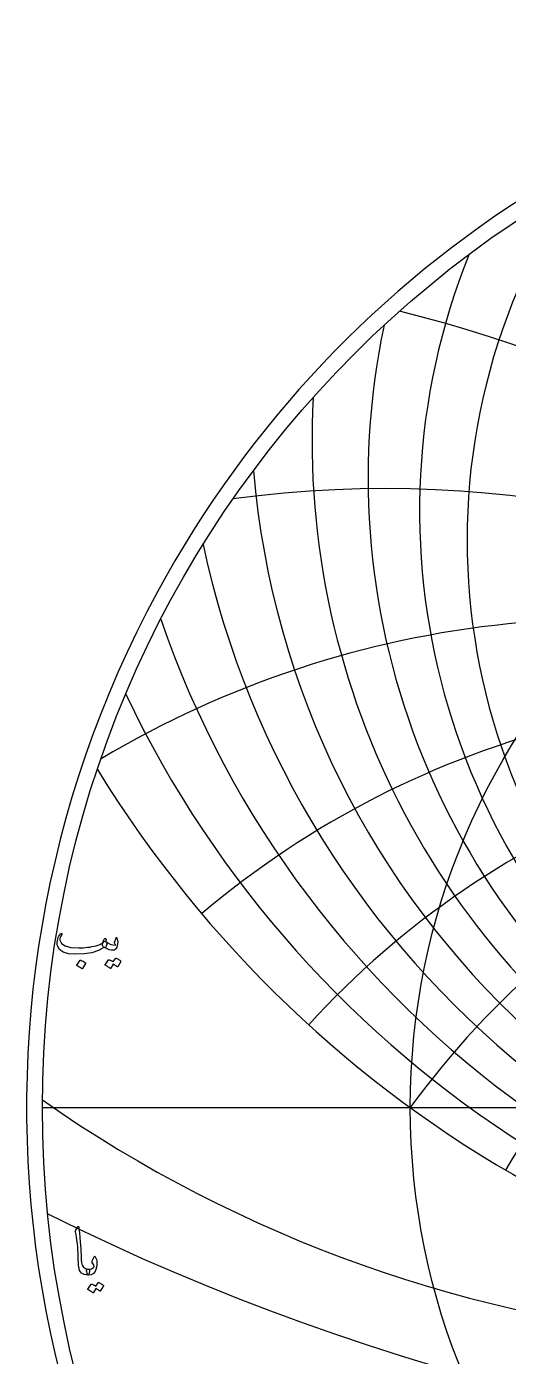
# Model space of a CAD drawing. Header units: millimetres. Extents: x -84 to 84, y -84 to 86.
# Drawn here: x -83.6 to -46.3, y -19.2 to 83.5 of the extents above; entities that cross this region are included whole.
import ezdxf

# ---------------------------------------------------------------- set-up
doc = ezdxf.new("R2010")
doc.units = ezdxf.units.MM
for name, color, linetype in [('CUT_OUTER', 1, 'Continuous'), ('ENGRAVE', 7, 'Continuous'), ('ENGRAVE_FINE', 8, 'Continuous'), ('TEXT', 5, 'Continuous')]:
    doc.layers.add(name, color=color, linetype=linetype)

msp = doc.modelspace()

# ---------------------------------------------------------------- linework, layer by layer
at = {"layer": 'CUT_OUTER'}
for centre, radius, start, end in [((-0.0002, -0.0002), 83.5724, 151.523247, 87.803747), ((-0.0008, 0.0008), 83.5714, 92.195568, 151.523638)]:
    msp.add_arc(centre, radius, start, end, dxfattribs=at)
at = {"layer": 'ENGRAVE'}
msp.add_lwpolyline([(-82.35, 0), (82.35, 0)], dxfattribs=at)
for radius in [82.35, 53.9054]:
    msp.add_circle((0, 0), radius, dxfattribs=at)
for centre, radius, start, end in [((0, 51.5122), 61.5029, 176.875109, 3.124891), ((0, -39.1646), 66.6308, 36, 144), ((0, -39.1646), 66.6308, 36, 144), ((0, 74.1945), 91.7094, 211.615649, 328.384351), ((-22.9209, 85.542), 103.6754, 235.026154, 265.845624)]:
    msp.add_arc(centre, radius, start, end, dxfattribs=at)
at = {"layer": 'ENGRAVE_FINE'}
for centre, radius, start, end in [((0, 43.8506), 49.5163, 146.343028, 33.656972), ((0, 46.0923), 53.1891, 158.111417, 21.888583), ((-79.4075, -39.1646), 103.6591, 13.489072, 76.236453), ((-79.4075, -39.1646), 103.6591, 13.489072, 76.236453), ((0, 48.6288), 57.1666, 168.076059, 11.923941), ((0, 54.8078), 66.2658, 184.845211, 355.154789), ((-55.9099, -39.1646), 86.9803, 17.231004, 97.725349), ((-55.9099, -39.1646), 86.9803, 17.231004, 97.725349), ((0, 58.5988), 71.5404, 192.189548, 347.810452), ((-38.4693, -39.1646), 76.9386, 21.249547, 120.755909), ((-38.4693, -39.1646), 76.9386, 21.249547, 120.755909), ((0, 62.9923), 77.4362, 199.041634, 340.958366), ((0, 68.1284), 84.0959, 205.494476, 334.505524), ((-24.2516, -39.1646), 70.907, 25.634518, 130.214249), ((-24.2516, -39.1646), 70.907, 25.634518, 130.214249), ((-11.7488, -39.1646), 67.6587, 30.500929, 137.66478), ((-11.7488, -39.1646), 67.6587, 30.500929, 137.66478), ((11.7488, -39.1646), 67.6587, 42.33522, 149.499071), ((11.7488, -39.1646), 67.6587, 42.33522, 149.499071), ((0, 156.4397), 183.9059, 243.541053, 296.458947)]:
    msp.add_arc(centre, radius, start, end, dxfattribs=at)
at = {"layer": 'TEXT'}
for points in [[(-77.4632, 12.8253), (-77.4581, 12.8227), (-77.4534, 12.8201), (-77.449, 12.8175), (-77.445, 12.8149), (-77.4409, 12.812), (-77.4365, 12.8084), (-77.4318, 12.8042), (-77.4268, 12.7993), (-77.3849, 12.75), (-77.3684, 12.6798), (-77.3771, 12.5889), (-77.4112, 12.4772), (-77.4427, 12.4094), (-77.4749, 12.3669), (-77.5077, 12.3496), (-77.5411, 12.3578), (-77.558, 12.3659), (-77.5723, 12.3694), (-77.584, 12.3685), (-77.593, 12.363), (-78.019, 12.1298), (-78.5281, 11.9655), (-79.1203, 11.8701), (-79.7957, 11.8435), (-80.3418, 11.8902), (-80.7541, 12.0149), (-81.0327, 12.2175), (-81.1775, 12.498), (-81.1999, 12.6305), (-81.2048, 12.763), (-81.1921, 12.8954), (-81.1619, 13.0279), (-81.1207, 13.1451), (-81.0697, 13.2526), (-81.009, 13.3503), (-80.9385, 13.4383), (-80.9252, 13.4493), (-80.9112, 13.4565), (-80.8966, 13.4597), (-80.8814, 13.4591), (-80.8671, 13.4529), (-80.8554, 13.4448), (-80.8463, 13.4347), (-80.8398, 13.4227), (-80.8369, 13.411), (-80.8385, 13.3967), (-80.8447, 13.3798), (-80.8554, 13.3604), (-80.9307, 13.25), (-80.9801, 13.1422), (-81.0035, 13.037), (-81.0009, 12.9344), (-80.8775, 12.6772), (-80.5905, 12.4928), (-80.1398, 12.3811), (-79.5255, 12.3422), (-79.3569, 12.3448), (-79.1885, 12.3526), (-79.0205, 12.3656), (-78.8528, 12.3837), (-78.6864, 12.4071), (-78.5223, 12.4357), (-78.3604, 12.4694), (-78.2008, 12.5084), (-78.046, 12.5526), (-77.919, 12.5967), (-77.82, 12.6409), (-77.7489, 12.685), (-77.7215, 12.7084), (-77.6963, 12.737), (-77.6734, 12.7707), (-77.6528, 12.8097), (-77.6335, 12.8532), (-77.6145, 12.9006), (-77.5958, 12.9519), (-77.5775, 13.0071), (-77.5703, 13.024), (-77.5593, 13.0383), (-77.5443, 13.05), (-77.5255, 13.0591), (-77.5054, 13.0639), (-77.4865, 13.063), (-77.469, 13.0561), (-77.4528, 13.0435), (-77.4398, 13.0259), (-77.432, 13.0045), (-77.4294, 12.9792), (-77.432, 12.95)], [(-77.619, 12.4097), (-77.6755, 12.4633), (-77.7047, 12.5305), (-77.7067, 12.6113), (-77.6814, 12.7058), (-77.6265, 12.7906), (-77.5762, 12.8422), (-77.5304, 12.8607), (-77.4891, 12.8461), (-77.2943, 12.7172), (-77.0995, 12.6266), (-76.9047, 12.5743), (-76.7099, 12.5604), (-76.7031, 12.5617), (-76.6982, 12.5656), (-76.6953, 12.572), (-76.6943, 12.5811), (-76.6992, 12.5983), (-76.7138, 12.624), (-76.7382, 12.6581), (-76.7723, 12.7006), (-76.7788, 12.7136), (-76.7826, 12.7266), (-76.7839, 12.7396), (-76.7826, 12.7526), (-76.658, 13.111), (-76.6521, 13.1246), (-76.645, 13.1344), (-76.6365, 13.1402), (-76.6268, 13.1422), (-76.6171, 13.1406), (-76.6086, 13.1357), (-76.6015, 13.1276), (-76.5956, 13.1162), (-76.5567, 12.9996), (-76.5333, 12.8837), (-76.5255, 12.7685), (-76.5333, 12.6539), (-76.5586, 12.5113), (-76.593, 12.3954), (-76.6365, 12.3061), (-76.6891, 12.2435), (-76.7291, 12.2091), (-76.7658, 12.1837), (-76.7992, 12.1675), (-76.8294, 12.1604), (-77.0034, 12.1565), (-77.193, 12.1967), (-77.3982, 12.2811), (-77.619, 12.4097)], [(-79.432, 11.3811), (-79.4255, 11.3876), (-79.4164, 11.3915), (-79.4047, 11.3928), (-79.3905, 11.3915), (-79.2895, 11.3506), (-79.1944, 11.3006), (-79.1051, 11.2415), (-79.0216, 11.1733), (-79.0135, 11.1629), (-79.0099, 11.1526), (-79.0109, 11.1422), (-79.0164, 11.1318), (-79.2606, 10.737), (-79.2697, 10.7276), (-79.2814, 10.7253), (-79.2956, 10.7302), (-79.3125, 10.7422), (-79.3271, 10.7526), (-79.3502, 10.7681), (-79.3817, 10.7889), (-79.4216, 10.8149), (-79.4707, 10.8461), (-79.5294, 10.8824), (-79.5979, 10.924), (-79.6762, 10.9707), (-79.6866, 10.9785), (-79.6918, 10.9863), (-79.6918, 10.9941), (-79.6866, 11.0019)], [(-76.6943, 11.5266), (-76.6878, 11.5331), (-76.6787, 11.537), (-76.6671, 11.5383), (-76.6528, 11.537), (-76.6016, 11.5178), (-76.5521, 11.4967), (-76.5042, 11.4737), (-76.458, 11.4487), (-76.413, 11.4214), (-76.369, 11.3915), (-76.326, 11.3591), (-76.2839, 11.324), (-76.2758, 11.3133), (-76.2723, 11.3019), (-76.2732, 11.2899), (-76.2787, 11.2772), (-76.5281, 10.8824), (-76.5349, 10.8772), (-76.545, 10.8772), (-76.5583, 10.8824), (-76.5749, 10.8928), (-76.5862, 10.9024), (-76.6047, 10.9155), (-76.6304, 10.9323), (-76.6632, 10.9526), (-76.7034, 10.9767), (-76.7515, 11.0052), (-76.8073, 11.0378), (-76.871, 11.0746), (-77.0684, 10.7681), (-77.0775, 10.7587), (-77.0891, 10.7565), (-77.1034, 10.7613), (-77.1203, 10.7733), (-77.1349, 10.7837), (-77.158, 10.7993), (-77.1895, 10.8201), (-77.2294, 10.8461), (-77.2784, 10.8772), (-77.3372, 10.9136), (-77.4057, 10.9552), (-77.4839, 11.0019), (-77.4921, 11.0097), (-77.4956, 11.0175), (-77.4947, 11.0253), (-77.4891, 11.0331), (-77.2346, 11.4123), (-77.2281, 11.4188), (-77.219, 11.4227), (-77.2073, 11.424), (-77.193, 11.4227), (-77.1495, 11.4086), (-77.1073, 11.3922), (-77.0664, 11.3735), (-77.0268, 11.3526), (-76.9885, 11.3297), (-76.9515, 11.3052), (-76.9158, 11.279), (-76.8813, 11.2513)], [(-79.601, -9.2044), (-79.5909, -9.1888), (-79.5815, -9.1784), (-79.5728, -9.1732), (-79.5646, -9.1732), (-79.5523, -9.18), (-79.5413, -9.2005), (-79.5315, -9.2346), (-79.5231, -9.2823), (-79.4802, -9.6703), (-79.4452, -10.0291), (-79.4179, -10.3586), (-79.3984, -10.6589), (-79.3859, -10.9158), (-79.3744, -11.146), (-79.3638, -11.3495), (-79.3543, -11.5265), (-79.346, -11.6768), (-79.3393, -11.8005), (-79.3343, -11.8976), (-79.3309, -11.968), (-79.2848, -12.1791), (-79.1828, -12.3343), (-79.025, -12.4336), (-78.8114, -12.4771), (-78.752, -12.4927), (-78.714, -12.5291), (-78.6974, -12.5862), (-78.7023, -12.6642), (-78.7267, -12.7869), (-78.753, -12.8745), (-78.7812, -12.9271), (-78.8114, -12.9447), (-79.112, -12.9051), (-79.3335, -12.7862), (-79.4757, -12.5882), (-79.5387, -12.3109), (-79.5486, -12.1783), (-79.5575, -12.0453), (-79.5655, -11.912), (-79.5724, -11.7784), (-79.5788, -11.6445), (-79.5848, -11.5103), (-79.5905, -11.3757), (-79.5958, -11.2408), (-79.6056, -10.9835), (-79.6192, -10.7518), (-79.6367, -10.5458), (-79.6582, -10.3654), (-79.6835, -10.1922), (-79.7127, -10.0076), (-79.7458, -9.8117), (-79.7828, -9.6044), (-79.7877, -9.5671), (-79.7867, -9.533), (-79.7799, -9.5021), (-79.7672, -9.4745)], [(-78.4997, -11.8486), (-78.3542, -11.5265), (-78.3328, -11.4911), (-78.3101, -11.4784), (-78.2861, -11.4885), (-78.2607, -11.5213), (-78.214, -11.6195), (-78.1776, -11.7219), (-78.1517, -11.8286), (-78.1361, -11.9395), (-78.1312, -12.0552), (-78.1374, -12.1765), (-78.1546, -12.3033), (-78.1828, -12.4356), (-78.2689, -12.6583), (-78.4023, -12.8174), (-78.5831, -12.9129), (-78.8114, -12.9447), (-78.8377, -12.9281), (-78.8646, -12.8784), (-78.8922, -12.7956), (-78.9205, -12.6797), (-78.9286, -12.6177), (-78.927, -12.5668), (-78.9156, -12.5268), (-78.8945, -12.4979), (-78.8776, -12.4869), (-78.8581, -12.4797), (-78.8361, -12.4765), (-78.8114, -12.4771), (-78.6676, -12.4726), (-78.5426, -12.4434), (-78.4364, -12.3895), (-78.3491, -12.3109), (-78.3452, -12.3047), (-78.3439, -12.2966), (-78.3452, -12.2866), (-78.3491, -12.2745), (-78.3695, -12.2012), (-78.3997, -12.1265), (-78.4396, -12.0505), (-78.4893, -11.9732), (-78.5055, -11.944), (-78.5127, -11.9135), (-78.5107, -11.8817), (-78.4997, -11.8486)], [(-78.0374, -13.5317), (-78.0309, -13.5252), (-78.0218, -13.5213), (-78.0101, -13.52), (-77.9958, -13.5213), (-77.9447, -13.5405), (-77.8952, -13.5616), (-77.8473, -13.5846), (-77.801, -13.6096), (-77.756, -13.6369), (-77.712, -13.6668), (-77.669, -13.6992), (-77.627, -13.7343), (-77.6189, -13.745), (-77.6153, -13.7564), (-77.6163, -13.7684), (-77.6218, -13.781), (-77.8711, -14.1759), (-77.8779, -14.181), (-77.888, -14.181), (-77.9013, -14.1759), (-77.9179, -14.1655), (-77.9292, -14.1559), (-77.9478, -14.1427), (-77.9734, -14.126), (-78.0062, -14.1057), (-78.0465, -14.0815), (-78.0945, -14.0531), (-78.1504, -14.0205), (-78.214, -13.9836), (-78.4114, -14.2901), (-78.4205, -14.2996), (-78.4322, -14.3018), (-78.4465, -14.297), (-78.4633, -14.2849), (-78.478, -14.2746), (-78.501, -14.259), (-78.5325, -14.2382), (-78.5724, -14.2122), (-78.6215, -14.181), (-78.6802, -14.1447), (-78.7487, -14.1031), (-78.827, -14.0564), (-78.8351, -14.0486), (-78.8387, -14.0408), (-78.8377, -14.033), (-78.8322, -14.0252), (-78.5776, -13.646), (-78.5711, -13.6395), (-78.562, -13.6356), (-78.5504, -13.6343), (-78.5361, -13.6356), (-78.4926, -13.6497), (-78.4504, -13.6661), (-78.4094, -13.6848), (-78.3698, -13.7057), (-78.3315, -13.7286), (-78.2945, -13.7531), (-78.2588, -13.7793), (-78.2244, -13.807)]]:
    msp.add_lwpolyline(points, close=True, dxfattribs=at)

doc.saveas('drawing.dxf')
